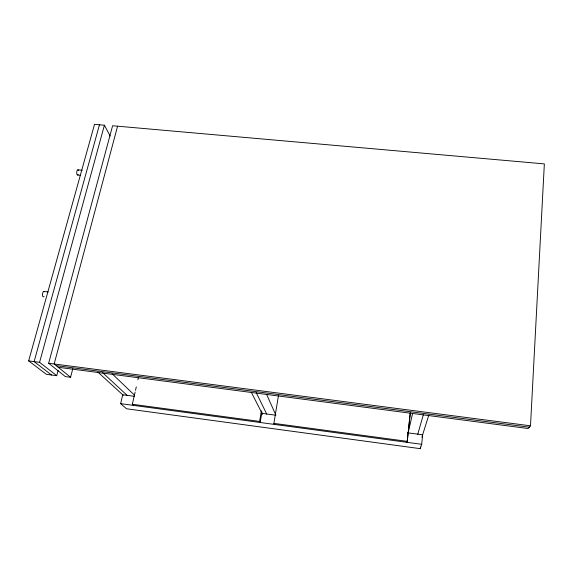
<?xml version="1.0" encoding="UTF-8"?>
<svg xmlns="http://www.w3.org/2000/svg" width="573" height="573" viewBox="0 0 573 573"><rect width="100%" height="100%" fill="white"/><g stroke="black" fill="none" stroke-linecap="round" stroke-linejoin="round"><path stroke-width="0.86" d="M58.267 367.3L528.148 428.532L530.491 425.818L544.35 163.899L112.609 125.752L48.662 363.261L65.351 376.597L70.579 377.285L72.814 368.618M134.247 396.301L122.708 394.761L120.638 403.65L126.533 408.778L420.281 448.666L420.446 446.976M420.281 448.666L421.692 444.311L422.638 434.807L407.553 432.794M408.227 431.913L407.124 442.349L410.404 412.546M408.406 430.251L410.247 412.796M274.395 424.421L273.894 423.375L278.485 395.442M261.968 411.937L260.171 422.487L259.598 421.427L261.395 410.884M133.573 405.383L132.334 404.266L135.113 392.075M135.507 390.335L136.302 386.854M137.885 379.892L138.48 377.278M408.126 432.873L412.539 413.742M110.174 136.052L104.408 125.208L94.516 124.334L28.65 360.897L46.334 374.312L56.734 375.687L58.102 370.502M117.58 126.189L54.17 363.977L70.579 377.285M56.734 375.687L39.587 362.315L104.408 125.208M99.458 124.771L34.115 361.606L51.527 375M417.71 434.456L423.34 414.702M421.921 437.092L428.848 414.959M77.885 169.837L82.24 170.26M77.649 175.023L80.263 175.281M43.963 291.442L48.254 291.944M48.662 363.261L530.491 425.818M28.65 360.897L39.587 362.315M56.233 365.646L529.316 427.186M261.138 413.24L275.334 415.139M132.334 404.266L259.598 421.427M273.894 423.375L407.353 441.375M120.638 403.65L421.692 444.311M97.725 371.956L123.288 395.291M102.431 372.471L127.106 395.349M112.093 373.711L134.626 395.291M251.268 392.19L262.592 414.386M256.152 392.462L266.746 414.136M266.588 394.324L275.907 415.217M44.035 296.485A2.722 1.189 -82.7 0 1 42.581 295.89A2.722 1.189 -82.7 0 1 42.939 292.402A2.722 1.189 -82.7 0 1 44.522 291.807M78.193 174.679A2.593 1.046 -87 0 1 76.839 173.906A2.593 1.046 -87 0 1 77.183 170.432A2.593 1.046 -87 0 1 78.594 170.611"/></g></svg>
